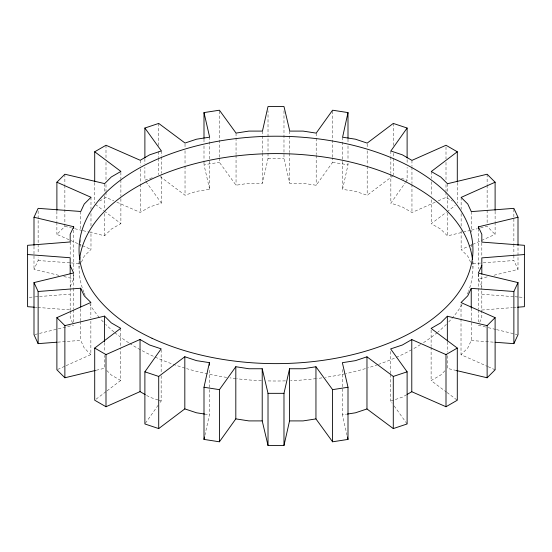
<?xml version="1.0" encoding="UTF-8"?>
<svg xmlns="http://www.w3.org/2000/svg" width="552" height="552" viewBox="0 0 552 552"><rect width="100%" height="100%" fill="white"/><g stroke="black" fill="none" stroke-linecap="round" stroke-linejoin="round"><path stroke-width="0.41" stroke-dasharray="2.76 2.07" d="M204.902 435.307L209.408 414.793L209.408 368.626M393.286 175.57L367.177 195.256L355.44 191.351L342.592 189.357L348.001 164.744L348.001 161.322M219.42 158.086L219.42 162.357L236.049 185.237L248.904 183.25L262.448 183.25L268.017 158.665L268.017 110.786M58.802 275.331L33.996 269.41L38.129 260.51L38.129 257.087M70.18 286.433L73.692 278.877L73.692 273.751M81.454 262.145L84.208 256.211L90.983 249.435L90.983 231.481M471.236 308.03L471.236 340.522L467.792 347.939L461.017 354.715L487.361 366.362M479.716 322.251L481.82 317.717L481.82 274.972M145.376 423.274L158.189 405.182M160.163 402.394L161.149 401L161.149 374.497M435.169 202.218L411.958 212.52L402.373 206.993L390.851 203.15L405.14 182.967M405.637 182.27L407.114 180.18L407.114 167.359M283.983 110.786L283.983 158.665L289.786 183.25L303.096 183.25L316.186 185.272L332.58 162.357L332.58 158.086M77.811 243.611L56.89 234.365L64.874 226.375L64.874 185.341M89.734 232.247L104.652 235.766L111.304 229.114L120.888 223.588L120.888 197.078M444.926 370.806L440.696 375.036L431.112 380.569L446.271 391.948M96.076 399.186L106.343 391.389M107.026 390.871L120.715 380.473L120.715 347.981M470.601 230.343L447.472 235.89L440.696 229.114L431.284 223.684L446.34 212.244M447.023 211.726L455.241 205.489M99.65 201.08L105.998 197.409L113.774 200.825M116.886 202.184L140.215 212.423L149.626 206.993L161.356 203.081L161.356 174.011M406.721 394.652L402.373 397.164L390.643 401.076L392.141 403.153M57.656 369.447L65.384 365.99M66.15 365.645L90.866 354.598L90.866 321.25M470.594 262.255L467.792 256.211L461.134 249.559L468.089 246.447M468.862 246.102L471.946 244.722M472.719 244.377L495.109 234.365L495.109 222.394M438.26 200.845L446.002 197.409L452.35 201.08M152.207 177.744L144.886 180.18L144.886 167.359M160.066 176.578L185.03 195.187L196.56 191.351L209.643 189.322L209.643 137.172M34.824 334.54L73.63 325.142M481.82 286.433L478.37 279.015L488.278 276.614M494.061 275.213L518.004 269.41L518.004 246.33M471.429 230.143L477.211 228.756M480.516 227.962L487.126 226.375L495.109 234.365M96.269 370.247L104.528 368.267L104.528 355.44M209.643 189.322L203.998 164.744L219.42 162.357M347.063 435.314L342.357 414.828L346.442 414.2M29.304 297.335L34.41 296.928M35.266 296.866L38.674 296.596M39.523 296.527L70.18 294.112M481.82 310.038L512.477 307.623M513.326 307.561L516.734 307.291M473.002 263.635L482.365 262.918M483.221 262.855L513.871 260.51L518.004 269.41M57.712 342.15L80.702 340.384L84.208 347.939L90.866 354.598M268.017 158.665L283.983 158.665M38.129 260.51L70.532 262.883M71.387 262.945L80.764 263.635M471.236 340.522L494.261 342.212M481.82 294.257L514.181 296.693M515.03 296.762L518.438 297.017M519.287 297.079L524.4 297.466M35.266 307.264L36.97 307.395M37.819 307.457L70.18 309.9M332.58 162.357L348.001 164.744M204.592 414.048L209.408 414.793M64.874 226.375L71.505 227.941M74.817 228.728L82.276 230.488M83.104 230.681L88.906 232.054M456.463 370.537L447.348 368.384L447.348 355.557M478.308 325.273L487.409 327.446M488.23 327.64L495.675 329.42M496.503 329.613L517.176 334.546M63.77 276.511L73.692 278.877M401.421 178.282L407.114 180.18M158.079 399.979L149.626 397.164L145.942 395.032M158.845 400.234L161.149 401M488.14 366.707L495.109 369.792M78.584 243.956L81.682 245.323M82.462 245.668L90.983 249.435M120.715 380.473L111.304 375.036L105.66 369.392M446.961 392.465L457.291 400.228M95.399 204.447L103.666 210.65M104.356 211.168L120.888 223.588M394.135 405.927L407.114 423.971M145.887 181.573L161.356 203.081M72.595 322.913L70.18 317.717L70.18 311.466M513.871 209.208L513.871 243.404M513.871 244.26L513.871 254.52M513.871 255.376L513.871 260.51M495.109 211.278L495.109 221.538M487.126 174.225L487.126 184.485M487.126 185.341L487.126 209.277M487.126 210.133L487.126 223.815M481.82 242.832L481.82 256.639M478.37 228.569L478.37 268.755M478.37 273.882L478.37 279.015M478.308 273.978L478.308 287.654M478.308 288.51L478.308 309.03M478.308 309.886L478.308 321.857M472.947 261.51L472.947 267.306M471.298 211.616L471.298 232.13M471.298 244.101L471.298 249.235M461.134 197.402L461.134 209.374M461.134 213.652L461.134 226.472M461.134 230.75L461.134 249.559M461.017 304.269L461.017 317.952M461.017 318.808L461.017 354.715M457.291 182.553L457.291 203.074M447.472 183.733L447.472 191.434M447.472 195.705L447.472 209.387M447.472 212.803L447.472 235.89M447.348 341.881L447.348 352.142M446.002 146.963L446.002 158.935M446.002 162.357L446.002 181.166M446.002 184.582L446.002 191.427M446.002 192.282L446.002 197.409M431.284 171.527L431.284 178.372M431.284 181.787L431.284 196.326M431.284 199.741L431.284 223.684M431.112 330.124L431.112 346.373M431.112 347.229L431.112 380.569M411.958 160.37L411.958 166.352M411.958 167.208L411.958 183.45M411.958 184.306L411.958 212.52M407.114 159.666L407.114 163.937M393.286 123.42L393.286 146.501M393.286 153.346L393.286 157.617M393.286 158.472L393.286 174.715M390.851 151L390.851 156.126M390.851 156.982L390.851 173.225M390.851 174.08L390.851 203.15M390.643 351.486L390.643 373.711M390.643 374.566L390.643 401.076M367.177 143.962L367.177 147.377M367.177 150.799L367.177 165.331M367.177 166.186L367.177 195.256M348.001 139.097L348.001 142.513M348.001 145.935L348.001 160.466M342.592 137.206L342.592 189.357M342.357 369.516L342.357 414.828M332.58 111.062L332.58 157.23M316.186 133.122L316.186 137.393M316.186 138.248L316.186 154.498M316.186 155.347L316.186 185.272M289.786 131.093L289.786 152.469M289.786 153.325L289.786 183.25M262.448 131.093L262.448 152.469M262.448 153.325L262.448 183.25M236.049 133.087L236.049 154.456M236.049 155.312L236.049 185.237M219.42 111.062L219.42 157.23M203.998 139.097L203.998 142.513M203.998 145.935L203.998 160.466M203.998 161.322L203.998 164.744M185.03 143.893L185.03 147.308M185.03 150.73L185.03 165.262M185.03 166.117L185.03 195.187M161.356 150.924L161.356 156.057M161.356 156.913L161.356 173.155M161.149 349.706L161.149 373.642M158.714 123.42L158.714 145.652M158.714 151.634L158.714 157.617M158.714 158.472L158.714 174.715M144.886 158.81L144.886 163.937M140.215 160.273L140.215 165.4M140.215 168.822L140.215 183.354M140.215 184.209L140.215 212.423M120.888 172.286L120.888 179.124M120.888 179.98L120.888 196.222M120.715 328.316L120.715 347.125M105.998 145.259L105.998 158.935M105.998 162.357L105.998 181.166M105.998 184.582L105.998 191.427M105.998 192.282L105.998 197.409M104.652 183.616L104.652 192.165M104.652 195.587L104.652 210.119M104.652 213.541L104.652 235.766M104.528 342.613L104.528 352.017M94.709 182.553L94.709 203.074M90.983 197.285L90.983 209.256M90.983 213.527L90.983 226.355M90.866 302.441L90.866 317.835M80.764 211.478L80.764 229.432M80.764 239.692L80.764 246.53M80.764 256.79L80.764 260.213M80.702 308.754L80.702 320.726M80.702 321.575L80.702 340.384M79.053 261.51L79.053 267.306M73.692 230.143L73.692 269.473M73.63 272.985L73.63 287.523M73.63 288.379L73.63 308.899M73.63 309.755L73.63 322.575M70.18 241.962L70.18 256.507M70.18 274.972L70.18 288.137M70.18 288.523L70.18 310.88M64.874 174.225L64.874 184.485M56.89 211.278L56.89 221.538M56.89 222.394L56.89 234.365M38.129 210.919L38.129 243.404M38.129 244.26L38.129 253.665M33.996 246.33L33.996 269.41M472.678 261.365A196.947 113.705 0 0 1 468.745 290.676M468.448 291.47A196.947 113.705 0 0 1 466.826 295.43M462.079 304.552A196.947 113.705 0 0 1 448.707 321.961M446.368 324.355A196.947 113.705 0 0 1 438.081 331.904M437.398 332.47A196.947 113.705 0 0 1 423.301 342.785M420.431 344.607A196.947 113.705 0 0 1 412.42 349.319M411.695 349.72A196.947 113.705 0 0 1 378.506 364.403M377.699 364.679A196.947 113.705 0 0 1 367.901 367.873M365.41 368.619A196.947 113.705 0 0 1 346.021 373.587M345.193 373.766A196.947 113.705 0 0 1 325.321 377.389M321.975 377.872A196.947 113.705 0 0 1 316.938 378.527M316.096 378.631A196.947 113.705 0 0 1 290.593 380.701M285.439 380.88A196.947 113.705 0 0 1 266.561 380.88M261.406 380.701A196.947 113.705 0 0 1 236.746 378.734M235.904 378.631A196.947 113.705 0 0 1 230.025 377.872M226.679 377.389A196.947 113.705 0 0 1 186.59 368.619M184.927 368.129A196.947 113.705 0 0 1 141.029 350.113M140.305 349.72A196.947 113.705 0 0 1 129.41 343.24M128.699 342.785A196.947 113.705 0 0 1 114.602 332.47M113.919 331.904A196.947 113.705 0 0 1 105.632 324.355M103.293 321.961A196.947 113.705 0 0 1 100.519 318.932M99.367 317.6A196.947 113.705 0 0 1 89.921 304.552M85.174 295.43A196.947 113.705 0 0 1 84.173 293.057M83.856 292.27A196.947 113.705 0 0 1 79.322 261.365"/><path stroke-width="0.83" d="M481.82 265.567L478.308 273.123L518.004 282.589L513.871 291.49L471.236 288.365L467.792 295.789L461.017 302.565L495.109 317.635L487.126 325.625L447.348 316.234L440.696 322.885L431.112 328.412L457.291 348.07L446.002 354.591L411.785 339.577L402.373 345.007L390.643 348.919L407.114 371.82L407.114 423.971L393.286 428.58L393.286 376.429L366.97 356.813L355.44 360.649L342.357 362.678L348.001 387.256L348.001 439.413L332.58 441.793L332.58 389.643L315.951 366.763L303.096 368.75L289.552 368.75L289.552 420.907L283.983 445.492L268.017 445.492L268.017 393.334L262.214 368.75L248.904 368.75L235.814 366.728L235.814 418.878L219.42 441.793L203.998 439.413L203.998 387.256L209.408 362.643L196.56 360.649L184.823 356.744L158.714 376.429L158.714 428.58L144.886 423.971L144.886 371.82L161.149 348.85L149.626 345.007L140.042 339.48L105.998 354.591L94.709 348.07L120.715 328.316L111.304 322.885L104.528 316.11L64.874 325.625L56.89 317.635L90.866 302.441L84.208 295.789L80.702 288.234L38.129 291.49L33.996 282.589L73.63 272.985L70.18 265.567M203.998 439.413L204.537 436.949M203.998 138.241L203.998 112.587L219.42 110.207L236.049 133.087L248.904 131.093L262.448 131.093L268.017 106.508L283.983 106.508L289.786 131.093L303.096 131.093L316.186 133.122L332.58 110.207L348.001 112.587L342.592 137.206L355.44 139.194L367.177 143.106L393.286 123.42L407.114 128.029L407.114 157.955M283.983 445.492L283.983 393.334L289.552 368.75M33.996 245.474L33.996 217.26L38.129 208.352L80.764 211.478L84.208 204.061L90.983 197.285L56.89 182.208L64.874 174.225L104.652 183.616L111.304 176.964L120.888 171.43L94.709 151.772L105.998 145.259L140.215 160.273L149.626 154.836L161.356 150.924L144.886 128.029L158.714 123.42L185.03 143.037L196.56 139.194L209.643 137.172L203.998 112.587M33.996 217.26L73.692 226.727L70.18 234.283L70.18 241.962L27.6 245.316L27.6 306.684L34.41 307.202M495.109 342.274L513.871 343.648L518.004 334.74L518.004 282.589M407.114 128.029L390.851 151L402.373 154.836L411.958 160.37L446.002 145.259L457.291 151.772L457.291 181.698M219.42 441.793L219.42 389.643L235.814 366.728M456.463 370.537L487.126 377.775L495.109 369.792L495.109 317.635M457.291 151.772L431.284 171.527L440.696 176.964L447.472 183.733L487.126 174.225L495.109 182.208L495.109 210.422M158.714 428.58L184.823 408.894L184.823 356.744M407.438 394.238L411.785 391.727L446.002 406.741L457.291 400.228L457.291 348.07M495.109 182.208L461.134 197.402L467.792 204.061L471.298 211.616L513.871 208.352L518.004 217.26L518.004 245.474M94.709 348.07L94.709 400.228L105.998 406.741L140.042 391.63L145.204 394.611M393.286 376.429L407.114 371.82M393.286 428.58L366.97 408.963L355.44 412.806L347.263 414.069M478.37 228.569L478.37 226.858L518.004 217.26M56.89 317.635L56.89 369.792L64.874 377.775L95.441 370.447M332.58 389.643L348.001 387.256M332.58 441.793L315.951 418.913L303.096 420.907L289.552 420.907M524.4 254.534L481.82 257.887L481.82 274.13M517.59 307.222L524.4 306.684L524.4 245.316L481.82 242.1L481.82 234.283L478.37 226.858M33.996 282.589L33.996 334.74L38.129 343.648L56.863 342.212M268.017 393.334L283.983 393.334M268.017 445.492L262.214 420.907L248.904 420.907L235.814 418.878M27.6 254.534L70.18 257.743L70.18 273.992M203.998 387.256L219.42 389.643M204.592 414.048L196.56 412.806L184.823 408.894M144.886 371.82L158.714 376.429M347.436 436.949L348.001 439.413M513.871 291.49L513.871 343.648M487.126 325.625L487.126 377.775M471.236 288.365L471.236 308.03M447.348 316.234L447.348 341.026M446.002 354.591L446.002 406.741M411.785 339.577L411.785 391.727M366.97 356.813L366.97 408.963M348.001 112.587L348.001 138.241M315.951 366.763L315.951 418.913M262.214 368.75L262.214 420.907M209.408 362.643L209.408 365.203M144.886 128.029L144.886 157.955M140.042 339.48L140.042 391.63M105.998 354.591L105.998 406.741M104.528 316.11L104.528 341.757M94.709 151.772L94.709 181.698M80.702 288.234L80.702 307.043M73.692 226.727L73.692 228.431M64.874 325.625L64.874 377.775M56.89 182.208L56.89 210.422M38.129 291.49L38.129 343.648M79.502 259.661A196.947 113.705 0 0 1 276 153.601A196.947 113.705 0 0 1 472.498 259.661M152.055 338.286A196.947 113.705 0 0 0 470.525 267.713A196.947 113.705 0 0 0 205.42 143.768A196.947 113.705 0 0 0 152.055 338.286"/></g></svg>
